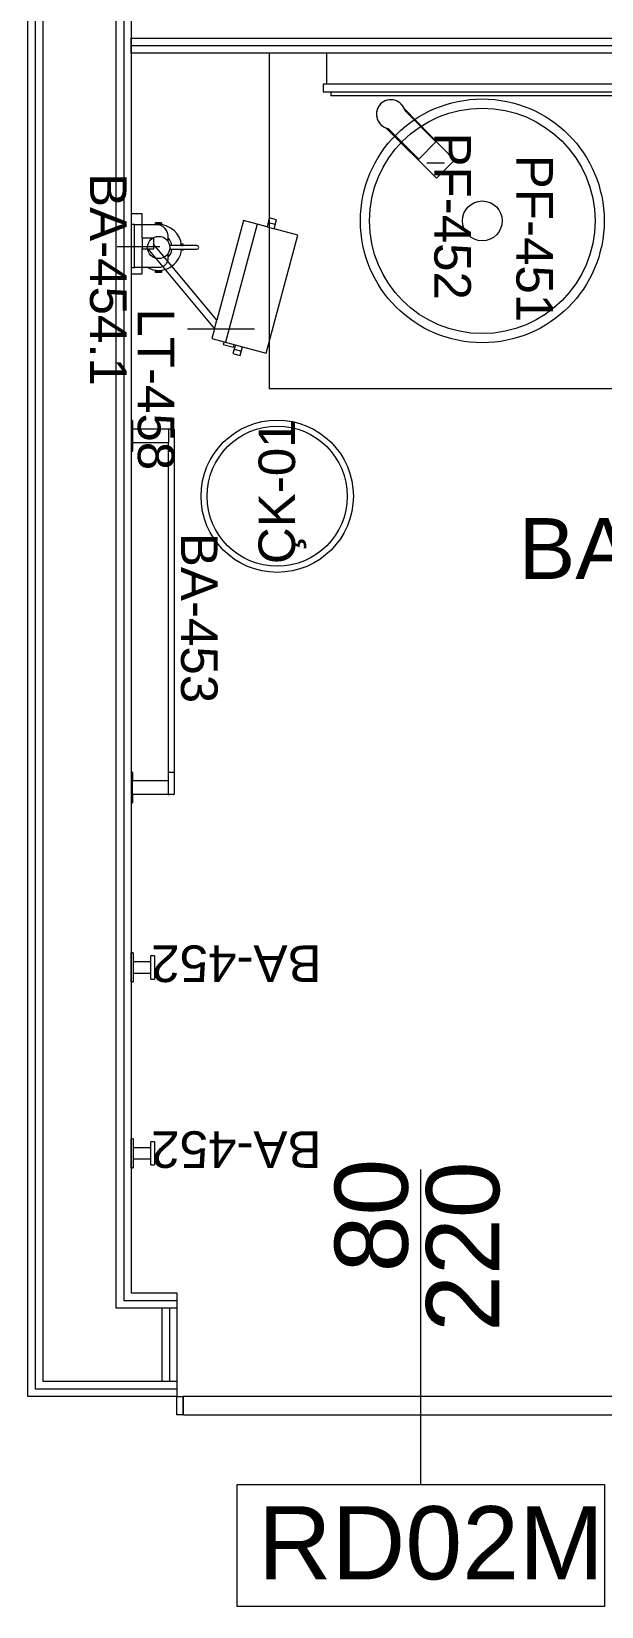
# Model space of a CAD drawing. Header units: centimetres. Extents: x 118932 to 154602, y -32682 to -23521.
# Drawn here: x 141297.3 to 141390.8, y -28508.6 to -28250.2 of the extents above; entities that cross this region are included whole.
import ezdxf

# ---------------------------------------------------------------- set-up
doc = ezdxf.new("R2010")
doc.units = ezdxf.units.CM
doc.header["$LTSCALE"] = 50
doc.header["$MEASUREMENT"] = 0
for name, color, linetype, lineweight, true_color in [('GEN_00_BL_Yazı', 7, 'Continuous', 0, 0x4f5250), ('GEN_00_BL_Ölçü Dış', 7, 'Continuous', 5, 0x766a5e), ('GEN_02_TF_Islak Hacim', 7, 'Continuous', 5, 0x007cb0), ('GEN_02_TF_Mobilya', 7, 'Continuous', 5, 0x745e3d), ('GEN_05_ML_Ahşap', 7, 'Continuous', 9, 0x745e3d), ('GEN_05_ML_Alçıpan', 7, 'Continuous', 18, 0x008b29), ('GEN_05_ML_Alçıpan_giydirme', 7, 'Continuous', 18, 0x7ebab5), ('GEN_06_GR_Cam', 7, 'Continuous', 9, 0x6093ac), ('GEN_06_GR_İnce', 7, 'Continuous', 13, 0xb0b0a9)]:
    doc.layers.add(name, color=color, linetype=linetype, lineweight=lineweight, true_color=true_color)
doc.styles.add('ARIAL', font='arial.ttf')
doc.styles.add('arial_1_18', font='arial.ttf', dxfattribs={"height": 0.2})
doc.styles.add('Arial_6', font='arial.ttf', dxfattribs={"height": 59.5325})

# ---------------------------------------------------------------- blocks, each defined once
blk = doc.blocks.new('452 faucet')
at = {"layer": 'GEN_02_TF_Islak Hacim'}
for p, q in [((-1.94, 2.66), (-2.04, 2.66)), ((-2.04, 2.15), (-1.95, 2.15))]:
    blk.add_line(p, q, dxfattribs=at)
at = {"layer": 'GEN_02_TF_Islak Hacim', "flags": 128}
for points in [[(2.66, 1.5), (10.93, 9.85), (7.98, 12.81), (-0.43, 4.57)], [(2.77, 1.91), (7.78, 6.92), (4.95, 9.74), (-0.12, 4.67)]]:
    blk.add_lwpolyline(points, dxfattribs=at)
at = {"layer": 'GEN_02_TF_Islak Hacim'}
for start, end in [(103.2039, 349.4026), (111.0963, 172.457), (184.6196, 339.2871)]:
    blk.add_arc((0.43, 2.35), 2.38, start, end, dxfattribs=at)
blk = doc.blocks.new('pr 451 rooms sink')
at = {"layer": 'GEN_00_BL_Yazı'}
blk.add_line((-9.51, -14.12), (-9.51, -11.21), dxfattribs=at)
at = {"layer": 'GEN_02_TF_Islak Hacim'}
for radius in [20, 18.5, 3.27]:
    blk.add_circle((0, -5), radius, dxfattribs=at)
blk.add_blockref('452 faucet', (-17.93, -22.35))
at = {"layer": 'GEN_00_BL_Yazı', "char_height": 6, "width": 26.0709, "attachment_point": 1, "style": 'Arial_6'}
for s, insert in [('PF-451', (-10.85, 6.59)), ('PF-452', (-14.51, -6.87))]:
    blk.add_mtext(s, dxfattribs=dict(at, insert=insert))
blk = doc.blocks.new('RIGHT 462 TEZGAH')
at = {"layer": 'GEN_02_TF_Islak Hacim'}
blk.add_lwpolyline([(37.08, 37.08), (-1.81, -1.81), (-47.77, 44.15), (-97.71, 114.31), (-68.98, 143.15), (37.08, 37.08)], dxfattribs=at)
at = {"rotation": 136.276019371548}
blk.add_blockref('pr 451 rooms sink', (-10.57, 38.77), dxfattribs=at)
at = {"layer": 'GEN_00_BL_Yazı', "insert": (-76.43, 88.58), "char_height": 6, "width": 40.3913, "attachment_point": 1, "rotation": 45, "style": 'Arial_6'}
blk.add_mtext('CS-462 -R', dxfattribs=at)
blk = doc.blocks.new('LEFT 462 TEZGAH')
at = {"layer": 'GEN_02_TF_Islak Hacim'}
blk.add_lwpolyline([(52.71, 65), (-2.29, 65), (-2.29, 0), (12.01, -84.92), (52.72, -85), (52.71, 65)], dxfattribs=at)
at = {"rotation": 180}
blk.add_blockref('pr 451 rooms sink', (25.21, 25), dxfattribs=at)
at = {"layer": 'GEN_00_BL_Yazı', "insert": (9.75, -53.76), "char_height": 6, "width": 26.5421, "attachment_point": 7, "style": 'Arial_6'}
blk.add_mtext('CS-462-L', dxfattribs=at)
blk = doc.blocks.new('makeup mirror 16__hcr07922_rfa - LT-458 SHAVING MIRROR-14453733-TYPE J')
at = {"layer": 'GEN_00_BL_Yazı'}
blk.add_line((48117.6, 10856), (48007.7, 10856), dxfattribs=at)
at = {"layer": 'GEN_02_TF_Islak Hacim'}
for p, q in [((47933.7, 11045.1), (47915.6, 11045.1)), ((47915.6, 11045.1), (47915.6, 10946.6)), ((47933.6, 11005.1), (47933.7, 11045.1)), ((48142.1, 11038.5), (48138.4, 11023.9)), ((48153.7, 11035.3), (48142.1, 11038.5)), ((48099.6, 11034.3), (48055.8, 10870.9)), ((48122.1, 11028.3), (48070.2, 10834.5)), ((48138.4, 11023.9), (48099.6, 11034.3)), ((48137, 10816.6), (48188.9, 11010.4)), ((48138.4, 11023.9), (48150, 11020.8)), ((48140.3, 11031.2), (48151.9, 11028.1)), ((48150, 11020.8), (48153.7, 11035.3)), ((48188.9, 11010.4), (48150, 11020.8)), ((47952.7, 11005.1), (47933.6, 11005.1)), ((47933.6, 11005.1), (47933.6, 10988)), ((47933.6, 10946.6), (47933.6, 10988)), ((47933.6, 10988), (47942.9, 10988)), ((47942.9, 10988), (48052, 10856.8)), ((47942.9, 10988), (47952.6, 10988)), ((47952.6, 10988), (47952.7, 10995)), ((47952.7, 10995), (47952.7, 11005.1)), ((48055.8, 10870.9), (47952.7, 10995)), ((47915.6, 10946.6), (47933.6, 10946.6)), ((48052, 10856.8), (48047.7, 10840.4)), ((48052, 10856.8), (48055.8, 10870.9)), ((48047.7, 10840.4), (48067.8, 10835.2)), ((48067.8, 10835.2), (48066.6, 10830.7)), ((48066.6, 10830.7), (48083.1, 10826.3)), ((48067.8, 10835.2), (48098.1, 10827.1)), ((48086.5, 10830.2), (48082.5, 10815.9)), ((48083.1, 10826.3), (48084.3, 10830.7)), ((48084.3, 10830.7), (48086.5, 10830.2)), ((48082.5, 10815.9), (48094.1, 10812.8)), ((48084.6, 10823.1), (48096.2, 10820)), ((48094.1, 10812.8), (48098.1, 10827.1)), ((48098.1, 10827.1), (48137, 10816.6))]:
    blk.add_line(p, q, dxfattribs=at)
at = {"layer": 'GEN_00_BL_Yazı', "insert": (47986.3, 10890.1), "char_height": 60, "width": 251.286, "attachment_point": 1, "rotation": 270, "style": 'Arial_6'}
blk.add_mtext('LT-458', dxfattribs=at)
blk = doc.blocks.new('Soap Dispenser - Trio - BA-454 SOAP DISPENSER -single-14380691-TYPE J')
at = {"layer": 'GEN_00_BL_Yazı'}
blk.add_line((1.1, -47.1), (1.1, 22.9), dxfattribs=at)
at = {"layer": 'GEN_02_TF_Islak Hacim', "flags": 128}
for points in [[(37.9, -5), (37.9, 0), (-33.1, 0), (-33.1, -5)], [(-38.5, -39.5), (-38.5, -49.5), (-40.9, -49.5), (-40.9, -39.5)], [(40.5, -49.5), (40.5, -39.5), (37.9, -39.5), (37.9, -49.5)], [(40.3, -39.5), (40.3, -49.5), (38.6, -49.5), (38.6, -39.5)], [(-4.4, -84.9), (-4.4, -83), (-3, -83), (-3, -84.9)], [(5.6, -84.9), (5.6, -83), (3, -83), (3, -84.9)]]:
    blk.add_lwpolyline(points, close=True, dxfattribs=at)
for points in [[(-9.8, -60.2), (-17.9, -60.2, -0.414214), (-33.1, -45), (-33.1, -5)], [(37.9, -5), (37.9, -40.2, -0.39688), (19.1, -60.2), (9.9, -60.2)], [(-3, -62.6), (-3, -102.6), (-3, -102.8), (-3, -103), (-3, -103.2), (-3, -103.4), (-3, -103.6), (-3, -103.8), (-3, -104), (-3, -104.2), (-3, -104.4), (-3, -104.5), (-3, -104.7), (-3, -104.9), (-3, -105.1), (-3, -105.2), (-3, -105.4), (-3, -105.6), (-3, -105.7), (-3, -105.9), (-3, -106), (-3, -106.2), (-3, -106.3), (-3, -106.4), (-3, -106.6), (-3, -106.7), (-3, -106.8), (-3, -106.9), (-3, -107), (-3, -107.1), (-3, -107.2), (-3, -107.6, 1), (3, -107.6), (3, -107.6), (3, -107.6), (3, -107.6), (3, -107.5), (3, -107.5), (3, -107.4), (3, -107.4), (3, -107.3), (3, -107.3), (3, -107.2), (3, -107.1), (3, -107), (3, -106.9), (3, -106.8), (3, -106.7), (3, -106.6), (3, -106.5), (3, -106.4), (3, -106.2), (3, -106.1), (3, -105.9), (3, -105.8), (3, -105.6), (3, -105.5), (3, -105.3), (3, -105.1), (3, -104.9), (3, -104.8), (3, -104.6), (3, -104.4), (3, -104.2), (3, -104), (3, -103.8), (3, -103.6), (3, -103.4), (3, -103.2), (3, -103), (3, -102.8), (3, -102.6), (3, -102.6), (3, -62.6)]]:
    blk.add_lwpolyline(points, format="xyb", dxfattribs=at)
for points in [[(-37.2, -49.5), (-40.9, -49.5), (-40.9, -39.5), (-37.1, -39.5)], [(-3, -82.3), (-3, -85), (-4.4, -85), (-4.4, -82.2)], [(3, -82.3), (3, -85), (5.6, -85), (5.6, -82)]]:
    blk.add_lwpolyline(points, dxfattribs=at)
at = {"layer": 'GEN_02_TF_Islak Hacim'}
blk.add_circle((0, -45), 18.2, dxfattribs=at)
for radius, start, end in [(37.5, 152.0898, 265.4435), (37.5, 274.5565, 1.1736), (22, 224.0164, 262.212), (22, 277.788, 316.0936)]:
    blk.add_arc((0, -45), radius, start, end, dxfattribs=at)
at = {"layer": 'GEN_00_BL_Yazı', "insert": (122.2, 7.7), "char_height": 60, "width": 331.384, "attachment_point": 1, "rotation": 180, "style": 'Arial_6'}
blk.add_mtext('BA-454.1', dxfattribs=at)
blk = doc.blocks.new('Robe_Hook - BA-452 ROBE HOOK-13695885-TYPE GxL')
at = {"layer": 'GEN_02_TF_Islak Hacim', "lineweight": 13}
for p, q in [((-23.8, 0), (-23.8, -3.2)), ((-23.8, 0), (23.8, 0)), ((-23, 0), (-23.8, 0)), ((-23.8, -3.2), (-23, -3.2)), ((23.8, -3.2), (-23.8, -3.2)), ((-9.2, -3.2), (-9.2, -31.9)), ((9.2, -31.9), (9.2, -3.2)), ((23.8, 0), (23, 0)), ((23, -3.2), (23.8, -3.2)), ((23.8, -3.2), (23.8, 0)), ((-19.1, -31.9), (-19.1, -38.1)), ((-19.1, -31.9), (19, -31.9)), ((-18.4, -31.9), (-19.1, -31.9)), ((-19.1, -38.1), (-18.4, -38.1)), ((19, -38.1), (-19.1, -38.1)), ((19, -31.9), (18.4, -31.9)), ((18.4, -38.1), (19, -38.1)), ((19, -38.1), (19, -31.9))]:
    blk.add_line(p, q, dxfattribs=at)
at = {"layer": 'GEN_00_BL_Yazı', "insert": (-23.9, -312.3), "char_height": 60, "width": 132.711, "attachment_point": 1, "rotation": 90, "style": 'Arial_6'}
blk.add_mtext('BA-452', dxfattribs=at)
blk = doc.blocks.new('Accessory-Towel_Bar-KOHLER-Composed-K-73142 _1_ - BA-453 TOWEL BAR 24_-14138606-TYPE GxL')
at = {"layer": 'GEN_02_TF_Islak Hacim', "lineweight": 13}
for p, q in [((-53279.2, -6870.5), (-53279.2, -6863.3)), ((-53279.2, -6929.9), (-53279.2, -6872.2)), ((-53278.4, -6862.5), (-52680, -6862.5)), ((-53278.4, -6871.4), (-53257.1, -6871.4)), ((-52701.3, -6871.4), (-53257.1, -6871.4)), ((-53256.3, -6872.2), (-53256.3, -6929.9)), ((-53242.4, -6862.5), (-53242.4, -6871.4)), ((-52716.1, -6871.4), (-52716.1, -6862.5)), ((-52702.1, -6929.9), (-52702.1, -6872.2)), ((-52680, -6871.4), (-52701.3, -6871.4)), ((-52679.2, -6863.3), (-52679.2, -6870.5)), ((-52679.2, -6872.2), (-52679.2, -6929.9)), ((-53293.2, -6932.7), (-53293.2, -6931.5)), ((-53293.2, -6932.7), (-53242.4, -6932.7)), ((-53292.4, -6930.7), (-53278.4, -6930.7)), ((-53278.4, -6930.7), (-53257.1, -6930.7)), ((-53257.1, -6930.7), (-53243.2, -6930.7)), ((-53242.4, -6931.5), (-53242.4, -6932.7)), ((-52716.1, -6932.7), (-52716.1, -6931.5)), ((-52716.1, -6932.7), (-52665.3, -6932.7)), ((-52715.3, -6930.7), (-52701.3, -6930.7)), ((-52680, -6930.7), (-52701.3, -6930.7)), ((-52680, -6930.7), (-52666.1, -6930.7)), ((-52665.3, -6931.5), (-52665.3, -6932.7))]:
    blk.add_line(p, q, dxfattribs=at)
for centre, radius, start, end in [((-53278.4, -6863.3), 0.82, 90, 180), ((-53278.4, -6870.5), 0.814, 180, 270), ((-53278.4, -6872.2), 0.814, 90, 180), ((-53257.1, -6872.2), 0.814, 0, 90), ((-52701.3, -6872.2), 0.814, 90, 180), ((-52680, -6863.3), 0.82, 0, 90), ((-52680, -6870.5), 0.814, 270, 0), ((-52680, -6872.2), 0.814, 0, 90), ((-53292.4, -6931.5), 0.797, 90, 180), ((-53278.4, -6929.9), 0.804, 180, 270), ((-53257.1, -6929.9), 0.804, 270, 0), ((-53243.2, -6931.5), 0.797, 0, 90), ((-52715.3, -6931.5), 0.797, 90, 180), ((-52701.3, -6929.9), 0.804, 180, 270), ((-52680, -6929.9), 0.804, 270, 0), ((-52666.1, -6931.5), 0.797, 0, 90)]:
    blk.add_arc(centre, radius, start, end, dxfattribs=at)
at = {"layer": 'GEN_00_BL_Yazı', "insert": (-53108.7, -6791.1), "char_height": 60, "width": 265.421, "attachment_point": 1, "style": 'Arial_6'}
blk.add_mtext('BA-453', dxfattribs=at)
blk = doc.blocks.new('Electric_Mirror-radiance - LT-456 ELETRIC MIRROR-13669292-TYPE D')
at = {"layer": 'GEN_02_TF_Mobilya'}
for p, q in [((660.4, 63.5), (-660.4, 63.5)), ((-660.4, 63.5), (-660.4, 50.8)), ((-647.7, 69.8), (647.7, 69.8)), ((-647.7, 69.8), (-647.7, 63.5)), ((647.7, 63.5), (647.7, 69.8)), ((660.4, 50.8), (660.4, 63.5)), ((-660.4, 50.8), (660.4, 50.8)), ((-654.1, 50.8), (-654.1, 0)), ((654, 50.8), (654, 0)), ((-654.1, 0), (654, 0))]:
    blk.add_line(p, q, dxfattribs=at)
at = {"layer": 'GEN_00_BL_Yazı', "insert": (107.9, 156.4), "char_height": 60, "width": 265.421, "attachment_point": 7, "rotation": 180.0026, "style": 'Arial_6'}
blk.add_mtext('LT-456', dxfattribs=at)
blk = doc.blocks.new('BANYO ÇÖP KUTUSU')
at = {"layer": 'GEN_02_TF_Islak Hacim'}
for radius in [12.5, 11.5]:
    blk.add_circle((0, 0), radius, dxfattribs=at)
at = {"layer": 'GEN_00_BL_Yazı', "insert": (-11.15, 3.06), "char_height": 6, "width": 25.1286, "attachment_point": 1, "style": 'Arial_6'}
blk.add_mtext('ÇK-01', dxfattribs=at)
blk = doc.blocks.new('LEVEL 0 ISLAK HACİM')
for name, p, rotation in [('RIGHT 462 TEZGAH', (980.15, -1765.95, 0), 224.9999999999999), ('LEFT 462 TEZGAH', (1045.16, -1900.1, 0.01), 90), ('BANYO ÇÖP KUTUSU', (981.5, -1920.07, 0.01), 90)]:
    blk.add_blockref(name, p, dxfattribs=dict(rotation=rotation))
for name, p, xscale, yscale, zscale, rotation in [('Electric_Mirror-radiance - LT-456 ELETRIC MIRROR-13669292-TYPE D', (1055.07, -1847.39, 0.01), 0.09999999999999588, 0.09999999999999588, 0.09999999999999588, 179.997415383236), ('Soap Dispenser - Trio - BA-454 SOAP DISPENSER -single-14380691-TYPE J', (957.56, -1879.26, 0.01), 0.1000000000000019, 0.1000000000000019, 0.1000000000000019, 90), ('Accessory-Towel_Bar-KOHLER-Composed-K-73142 _1_ - BA-453 TOWEL BAR 24_-14138606-TYPE GxL', (1650.83, -7236.95, 0.01), 0.1, 0.1, 0.1, 270), ('Robe_Hook - BA-452 ROBE HOOK-13695885-TYPE GxL', (957.56, -1997.4, 0.01), 0.1000000000000019, 0.1000000000000019, 0.1000000000000019, 90), ('Robe_Hook - BA-452 ROBE HOOK-13695885-TYPE GxL', (957.56, -2027.89, 0.01), 0.1000000000000019, 0.1000000000000019, 0.1000000000000019, 90)]:
    blk.add_blockref(name, p, dxfattribs=dict(xscale=xscale, yscale=yscale, zscale=zscale, rotation=rotation))
at = {"xscale": 0.1000000000000001, "yscale": 0.1000000000000001, "zscale": 0.1000000000000001}
blk.add_blockref('makeup mirror 16__hcr07922_rfa - LT-458 SHAVING MIRROR-14453733-TYPE J', (-3834, -2978.26, 0.01), dxfattribs=at)
blk = doc.blocks.new('DUVAR LEVEL 0 C BLOK')
at = {"layer": 'GEN_05_ML_Alçıpan'}
for p, q in [((140.82, -768.65, 0), (140.82, -780.65, 0)), ((142.07, -768.65, 0), (142.07, -780.65, 0)), ((143.32, -768.65, 0), (143.32, -780.65, 0))]:
    blk.add_line(p, q, dxfattribs=at)
at = {"layer": 'GEN_05_ML_Alçıpan', "elevation": 0.01}
for points in [[(143.32, -783.15), (118.82, -783.15), (118.82, -557.23), (121.32, -557.23), (121.32, -780.65), (143.32, -780.65)], [(143.32, -768.65), (133.32, -768.65), (133.32, -557.23), (135.82, -557.23), (135.82, -766.15), (143.32, -766.15)]]:
    blk.add_lwpolyline(points, close=True, dxfattribs=at)
for points in [[(120.07, -557.23), (120.07, -781.9), (143.32, -781.9)], [(134.57, -557.23), (134.57, -767.4), (143.32, -767.4)]]:
    blk.add_lwpolyline(points, dxfattribs=at)
at = {"layer": 'GEN_05_ML_Alçıpan_giydirme'}
blk.add_line((135.82, -561.49, 0.01), (310.82, -561.49, 0.01), dxfattribs=at)
at = {"layer": 'GEN_05_ML_Alçıpan_giydirme', "elevation": 0.01}
blk.add_lwpolyline([(135.82, -560.24), (310.82, -560.24), (310.82, -562.74), (135.82, -562.74)], close=True, dxfattribs=at)
blk = doc.blocks.new('RD02M')
at = {"layer": 'GEN_05_ML_Ahşap'}
blk.add_lwpolyline([(-40, -14.45), (-40, 37.25)], dxfattribs=at)
blk.add_lwpolyline([(-70.15, -14.45), (-9.85, -14.45), (-9.85, -34.45), (-70.15, -34.45)], close=True, dxfattribs=at)
at = {"layer": 'GEN_06_GR_Cam'}
for p, q in [((-79, -3), (-79, 0)), ((-1, 0), (-1, -3))]:
    blk.add_line(p, q, dxfattribs=at)
for points in [[(-80, 0), (-79, 0), (-79, -3), (-80, -3)], [(-1, -3), (-1, 0), (-79, 0), (-79, -3)], [(-1, 0), (0, 0), (0, -3), (-1, -3)]]:
    blk.add_lwpolyline(points, close=True, dxfattribs=at)
at = {"layer": 'GEN_00_BL_Yazı', "char_height": 12, "attachment_point": 7, "rotation": 90, "style": 'arial_1_18'}
for s, insert in [('\\A1;80', (-41.95, 20.37)), ('\\A1;220', (-26.95, 10.61))]:
    blk.add_mtext_dynamic_manual_height_columns(s, width=3542.6897, gutter_width=1875, heights=[387.79], dxfattribs=dict(at, insert=insert))
at = {"layer": 'GEN_00_BL_Yazı', "insert": (-66.73, -18), "char_height": 12, "attachment_point": 1, "style": 'arial_1_18'}
blk.add_mtext_dynamic_manual_height_columns('\\A1;RD02M', width=3542.6897, gutter_width=1875, heights=[387.79], dxfattribs=at)
blk = doc.blocks.new('level 0 c blok kapılar')
at = {"color": 1}
blk.add_blockref('RD02M', (-147.45, -985.38, 0), dxfattribs=at)
blk = doc.blocks.new('level 0 kapı')
at = {"color": 1}
blk.add_blockref('level 0 c blok kapılar', (7604.34, 2176.73, 0), dxfattribs=at)
blk = doc.blocks.new('TEFRISLI MAHAL LEVEL 0 C BLOK')
at = {"layer": 'GEN_00_BL_Yazı', "transparency": 33554687, "insert": (-124.29, -322.63, 0), "char_height": 10, "width": 55.978, "attachment_point": 1, "style": 'ARIAL'}
blk.add_mtext('\\pxqc;Gs-136\\PBATHROOM', dxfattribs=at)

msp = doc.modelspace()

# ---------------------------------------------------------------- block references
msp.add_blockref('LEVEL 0 ISLAK HACİM', (140356.1, -26406.37, 0))

# ---------------------------------------------------------------- next in the draw order: block references
msp.add_blockref('DUVAR LEVEL 0 C BLOK', (141177.84, -27691.02, 0))
at = {"layer": 'GEN_00_BL_Ölçü Dış'}
msp.add_blockref('TEFRISLI MAHAL LEVEL 0 C BLOK', (141513.86, -27990.73, 0), dxfattribs=at)
at = {"layer": 'GEN_06_GR_İnce'}
msp.add_blockref('level 0 kapı', (133944.27, -29665.52), dxfattribs=at)

doc.saveas('drawing.dxf')
